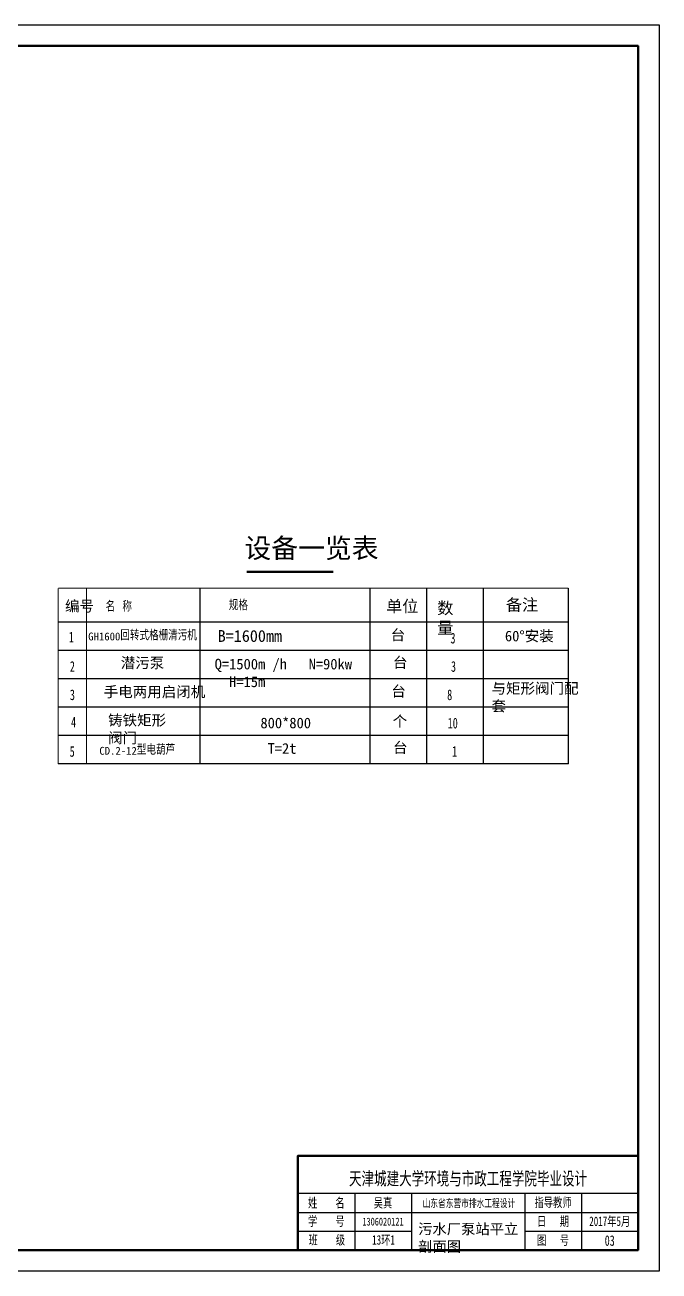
# Model space of a CAD drawing. Header units: millimetres. Extents: x 738100 to 1284508, y 138373 to 260796.
# Drawn here: x 1017368 to 1041534, y 176522 to 224042 of the extents above; entities that cross this region are included whole.
import ezdxf

# ---------------------------------------------------------------- set-up
doc = ezdxf.new("R2010")
doc.units = ezdxf.units.MM
for name, color, linetype in [('TK', 7, 'Continuous'), ('图框', 7, 'Continuous'), ('填充', 7, 'Continuous'), ('尺寸', 6, 'Continuous')]:
    doc.layers.add(name, color=color, linetype=linetype)
doc.layers.add('文字', color=7, linetype='Continuous', lineweight=18)
doc.layers.add('粗线', color=7, linetype='Continuous', lineweight=100)
doc.styles.get("Standard").update_dxf_attribs({"font": 'txt', "bigfont": 'gbcbig.shx'})
doc.styles.add('长仿宋体', font='simfang.ttf', dxfattribs={"width": 0.7})

msp = doc.modelspace()

# ---------------------------------------------------------------- linework, layer by layer
for p, q in [((1038077.478, 195864.61), (1038077.478, 202560.61)), ((1038077.478, 201264.61), (1018637.478, 201264.61)), ((1038077.478, 200184.61), (1018637.478, 200184.61)), ((1038077.478, 199104.61), (1018637.478, 199104.61)), ((1038077.478, 198024.61), (1018637.478, 198024.61)), ((1038077.478, 196944.61), (1018637.478, 196944.61)), ((1038077.478, 195864.61), (1018637.478, 195864.61)), ((1040733.86, 179481.792), (1027773.86, 179481.792)), ((1029933.86, 179481.792), (1029933.86, 177321.792)), ((1032093.86, 179481.792), (1032093.86, 177321.792)), ((1036413.86, 179481.792), (1036413.86, 177321.792)), ((1038573.86, 179481.792), (1038573.86, 177321.792)), ((1027773.86, 178761.792), (1032093.86, 178761.792)), ((1036413.86, 178761.792), (1040733.86, 178761.792)), ((1027773.86, 178041.792), (1032093.86, 178041.792)), ((1036413.86, 178041.792), (1040733.86, 178041.792))]:
    msp.add_line(p, q)
for points, const_width in [([(1018637.478, 202560.61), (1018637.478, 195864.61)], 43.2), ([(1038077.478, 202560.61), (1018637.478, 202560.61)], 32.4), ([(1019717.478, 202560.61), (1019717.478, 195864.61)], 43.2), ([(1024037.478, 202560.61), (1024037.478, 195864.61)], 43.2), ([(1030517.478, 202560.61), (1030517.478, 195864.61)], 43.2), ([(1032677.478, 202560.61), (1032677.478, 195864.61)], 43.2), ([(1034837.478, 202560.61), (1034837.478, 195864.61)], 43.2)]:
    msp.add_lwpolyline(points, dxfattribs=dict(const_width=const_width))
at = {"layer": 'TK', "color": 7}
msp.add_lwpolyline([(974253.86, 176521.792), (974253.86, 224041.792), (1041533.86, 224041.792), (1041533.86, 176521.792)], close=True, dxfattribs=at)
at = {"layer": '图框', "lineweight": 50}
msp.add_line((1040733.86, 177321.792), (1040733.86, 180521.792), dxfattribs=at)
msp.add_lwpolyline([(976253.86, 177321.792), (1040733.86, 177321.792), (1040733.86, 223241.792), (976253.86, 223241.792)], close=True, dxfattribs=at)
at = {"layer": '填充', "lineweight": -3, "ltscale": 20}
msp.add_line((1032093.86, 178761.792), (1036413.86, 178761.792), dxfattribs=at)
at = {"layer": '粗线', "lineweight": 50}
msp.add_line((1025823.633, 203182.772), (1029117.06, 203182.772), dxfattribs=at)
msp.add_lwpolyline([(1040733.86, 177321.792), (1027773.86, 177321.792), (1027773.86, 180921.792), (1040733.86, 180921.792)], close=True, dxfattribs=at)

# ---------------------------------------------------------------- texts
at = {"style": '长仿宋体', "width": 0.7}
for s, p in [('1', (1019041.543, 200496.901)), ('3', (1033583.425, 200454.95)), ('2', (1019080.555, 199374.95)), ('3', (1033603.968, 199374.95)), ('3', (1019080.555, 198294.95)), ('8', (1033458.022, 198294.95)), ('4', (1019126.668, 197250.935)), ('10', (1033478.348, 197214.95)), ('5', (1019072.632, 196134.95)), ('1', (1033644.881, 196134.95))]:
    msp.add_text(s, height=405, dxfattribs=at).set_placement(p)
at = {"attachment_point": 5, "style": '长仿宋体'}
for s, insert, char_height, width in [('天津城建大学环境与市政工程学院毕业设计', (1034253.86, 180021.792), 500, 12960), ('{\\fFangSong_GB2312|b0|i0|c134|p49;姓    名}', (1028853.86, 179106.802), 360, 2160), ('吴真', (1031013.86, 179106.802), 360, 2160), ('{\\H0.83333x;山东省东营市排水工程设计}', (1034287.771, 179091.95), 360, 4320), ('{\\fFangSong_GB2312|b0|i0|c134|p49;指导教师}', (1037493.86, 179121.792), 360, 2160), ('{\\fFangSong_GB2312|b0|i0|c134|p49;学    号}', (1028853.86, 178406.661), 360, 2160), ('{\\fFangSong_GB2312|b0|i0|c134|p49;1306020121}', (1031013.86, 178406.661), 300, 2160), ('{\\fFangSong_GB2312|b0|i0|c134|p49;日   期}', (1037493.86, 178401.792), 360, 2160), ('{\\fFangSong_GB2312|b0|i0|c134|p49;2017}年{\\fFangSong_GB2312|b0|i0|c134|p49;5}月', (1039653.86, 178401.792), 360, 2160), ('{\\fFangSong_GB2312|b0|i0|c134|p49;班    级}', (1028873.739, 177691.913), 360, 2160), ('{\\fFangSong_GB2312|b0|i0|c134|p49;13}环{\\fFangSong_GB2312|b0|i0|c134|p49;1}', (1031033.739, 177691.913), 360, 2160), ('{\\fFangSong_GB2312|b0|i0|c134|p49;图   号}', (1037493.86, 177681.792), 360, 2160), ('{\\fFangSong_GB2312|b0|i0|c134|p49;03}', (1039653.86, 177681.792), 400, 2160)]:
    msp.add_mtext(s, dxfattribs=dict(at, insert=insert, char_height=char_height, width=width))
at = {"layer": '填充', "lineweight": -3, "ltscale": 20, "insert": (1032352.982, 178326.968), "char_height": 260, "width": 4050.52971, "attachment_point": 1}
msp.add_mtext('{\\fFangSong_GB2312|b0|i0|c134|p49;\\H1.538x;污水厂泵站平立剖面图}', dxfattribs=at)
at = {"layer": '尺寸', "ltscale": 20, "attachment_point": 1}
for s, insert, char_height, width in [('{\\fFangSong_GB2312|b0|i0|c134|p49;\\C0;设备一览表}', (1025730.737, 204464.408), 750, 5840.21043), ('{\\fFangSong_GB2312|b0|i0|c134|p49;\\C0;编号}', (1018895.916, 202082.609), 405, 1157.94444)]:
    msp.add_mtext(s, dxfattribs=dict(at, insert=insert, char_height=char_height, width=width))
at = {"layer": '文字', "ltscale": 20}
for s, insert, char_height, width, attachment_point in [('名{\\fFangSong_GB2312|b0|i0|c134|p49; }称', (1020442.135, 202075.618), 405, 2230.57135, 1), ('规格', (1025136.937, 202126.861), 405, 3410.90295, 1), ('{\\fFangSong_GB2312|b0|i0|c134|p49;单位}', (1031134.441, 202098.459), 450, 1790.72412, 1), ('{\\fFangSong_GB2312|b0|i0|c134|p49;数  量}', (1033081.259, 202028.905), 450, 1440.02111, 1), ('{\\fFangSong_GB2312|b0|i0|c134|p49;备注}', (1035698.072, 202153.881), 450, 1440.02135, 1), ('{\\fFangSong_GB2312|b0|i0|c134|p49;\\H0.74074x;GH1600}回转式格栅清污机', (1019779.879, 200976.281), 405, 4811.28454, 1), ('{\\fFangSong_GB2312|b0|i0|c134|p49;台}', (1031308.161, 200980.159), 405, 511.61019, 1), ('{\\fFangSong_GB2312|b0|i0|c134|p49;\\H1.1111x;B=1600mm \\H0.9x;   }', (1024714.338, 200965.833), 405, 5179.12182, 1), ('{\\fFangSong_GB2312|b0|i0|c134|p49;60°安装}', (1035659.738, 200941.931), 405, 2022.80141, 1), ('{\\fFangSong_GB2312|b0|i0|c134|p49;潜污泵}', (1021019.16, 199917.396), 405, 3104.14522, 1), ('{\\fFangSong_GB2312|b0|i0|c134|p49;Q=1500m /h   N=90kw   H=15m}', (1024597.831, 199870.874), 405, 5347.96319, 1), ('{\\fFangSong_GB2312|b0|i0|c134|p49;台}', (1031394.741, 199934.145), 405, 511.61019, 1), ('{\\fFangSong_GB2312|b0|i0|c134|p49;手电两用启闭机}', (1020372.463, 198812.997), 405, 3668.53498, 1), ('{\\fFangSong_GB2312|b0|i0|c134|p49;台}', (1031332.464, 198836.297), 405, 511.61019, 1), ('{\\fFangSong_GB2312|b0|i0|c134|p49;与矩形阀门配套}', (1035150.096, 198945.62), 405, 3537.22189, 1), ('{\\fFangSong_GB2312|b0|i0|c134|p49;铸铁矩形阀门}', (1020537.077, 197732.097), 405, 2527.99675, 1), ('{\\fFangSong_GB2312|b0|i0|c134|p49;个}', (1031382.249, 197692.123), 405, 511.61019, 1), ('{\\fFangSong_GB2312|b0|i0|c134|p49;800*800}', (1026342.571, 197626.169), 405, 2156.72811, 1), ('{\\fFangSong_GB2312|b0|i0|c134|p49;台}', (1031394.696, 196684.752), 405, 511.61019, 1), ('{\\fFangSong_GB2312|b0|i0|c134|p49;\\H0.74074x;CD.2-12}型电葫芦', (1020204.059, 196616.55), 405, 3425.05534, 1), ('{\\fFangSong_GB2312|b0|i0|c134|p49;T=2t   }', (1026613.97, 196448.292), 405, 3127.94649, 4)]:
    msp.add_mtext(s, dxfattribs=dict(at, insert=insert, char_height=char_height, width=width, attachment_point=attachment_point))

doc.saveas('drawing.dxf')
